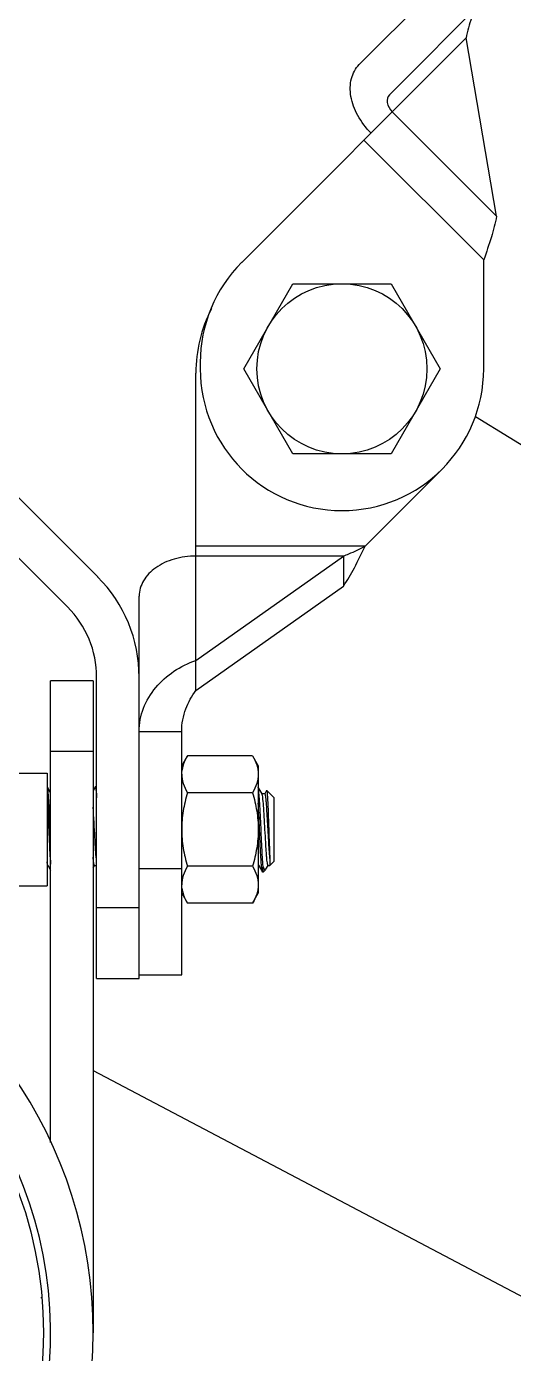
# Model space of a CAD drawing. Extents: x 1725261 to 1937680, y 860327 to 1571294.
# Drawn here: x 1847461 to 1848259, y 1247687 to 1249861 of the extents above; entities that cross this region are included whole.
import ezdxf

# ---------------------------------------------------------------- set-up
doc = ezdxf.new("R2010")
doc.units = 0
doc.header["$LTSCALE"] = 1000
doc.header["$MEASUREMENT"] = 0
doc.styles.get("Standard").update_dxf_attribs({"font": 'gbenor.shx', "bigfont": 'gbcbig.shx'})
doc.dimstyles.get("Standard").update_dxf_attribs({"dimtxt": 0.18, "dimasz": 0.18, "dimexe": 0.18, "dimexo": 0.0625, "dimgap": 0.09, "dimtad": 0, "dimtih": 1, "dimtoh": 1, "dimdec": 4, "dimzin": 0, "dimdsep": 46, "dimtxsty": 'Standard', "dimcen": 0.09, "dimadec": 0, "dimazin": 0, "dimtfac": 1, "dimtdec": 4, "dimtofl": 0, "dimtmove": 0, "dimatfit": 3, "dimfxl": 0, "dimtolj": 1, "dimtzin": 0, "dimarcsym": 0})

msp = doc.modelspace()

# ---------------------------------------------------------------- linework, layer by layer
at = {"linetype": 'Continuous'}
for p, q in [((1848006.4, 1249799.1), (1848176.8, 1249969.5)), ((1848055.7, 1249749.8), (1848226.1, 1249920.2)), ((1847813.8, 1249475), (1848181.5, 1249842.8)), ((1848231.6, 1249550.7), (1848181.5, 1249842.8)), ((1848231.6, 1249550.7), (1848060.5, 1249721.8)), ((1848014, 1249675.3), (1848210.4, 1249479)), ((1848210.4, 1249300.6), (1848210.4, 1249479)), ((1847817.1, 1249300.6), (1847897.6, 1249440)), ((1847897.6, 1249440), (1848058.5, 1249440)), ((1848058.5, 1249440), (1848139, 1249300.6)), ((1847745.7, 1249310.8), (1847745.7, 1249300.6)), ((1847897.6, 1249161.2), (1847817.1, 1249300.6)), ((1848139, 1249300.6), (1848058.5, 1249161.2)), ((1847738.5, 1248773.4), (1847738.5, 1249293.4)), ((1847281.4, 1249255.8), (1847577.6, 1248959.6)), ((1847528.3, 1248910.3), (1847232.1, 1249206.5)), ((1848058.5, 1249161.2), (1847897.6, 1249161.2)), ((1848016.2, 1249010.2), (1848142.3, 1249136.3)), ((1848016.2, 1249010.2), (1847738.5, 1249010.2)), ((1847980.5, 1248993.8), (1847738.5, 1248993.8)), ((1847738.5, 1248822.7), (1847980.5, 1248993.8)), ((1847980.5, 1248993.8), (1847980.5, 1248944.5)), ((1847738.5, 1248773.4), (1847980.5, 1248944.5)), ((1847645.6, 1248301.7), (1847645.6, 1248928.1)), ((1847500.4, 1248032.5), (1847500.4, 1248789.5)), ((1847570.1, 1248789.5), (1847500.4, 1248789.5)), ((1847570.1, 1248789.5), (1847570.1, 1247720.9)), ((1847575.9, 1248301.7), (1847575.9, 1248795.3)), ((1847645.6, 1248706.5), (1847715.3, 1248706.5)), ((1847715.3, 1248307.5), (1847715.3, 1248706.5)), ((1847570.1, 1248673.4), (1847500.4, 1248673.4)), ((1847715.3, 1248650.1), (1847724.6, 1248666.3)), ((1847831.4, 1248666.3), (1847724.6, 1248666.3)), ((1847831.4, 1248666.3), (1847840.8, 1248650.1)), ((1847840.8, 1248650.1), (1847840.8, 1248441.1)), ((1847149.6, 1248637.9), (1847494.6, 1248637.9)), ((1847494.6, 1248637.9), (1847494.6, 1248453.2)), ((1847495.1, 1248615.1), (1847494.8, 1248615.3)), ((1847500.4, 1248605.8), (1847495.1, 1248615.1)), ((1847573.3, 1248615.1), (1847570.1, 1248609.5)), ((1847573.3, 1248615.1), (1847573.6, 1248615.3)), ((1847576.1, 1248615.3), (1847573.6, 1248615.3)), ((1847576.1, 1248615.3), (1847573.6, 1248615.3)), ((1847831.4, 1248605.9), (1847724.6, 1248605.9)), ((1847847.1, 1248604), (1847840.8, 1248614.8)), ((1847851.8, 1248604.3), (1847846.7, 1248604.3)), ((1847854.6, 1248609.4), (1847851.7, 1248604.3)), ((1847854.6, 1248609.4), (1847854.8, 1248609.4)), ((1847866.3, 1248597.9), (1847854.8, 1248609.4)), ((1847866.3, 1248597.9), (1847866.3, 1248493.3)), ((1847859.9, 1248498.1), (1847859.9, 1248486.9)), ((1847494.6, 1248486.9), (1847496.1, 1248486.9)), ((1847495.7, 1248487.2), (1847500.4, 1248479.1)), ((1847570.1, 1248482.9), (1847572.5, 1248486.9)), ((1847572.3, 1248486.9), (1847575.9, 1248486.9)), ((1847645.6, 1248481.7), (1847715.3, 1248481.7)), ((1847831.4, 1248485.3), (1847724.6, 1248485.3)), ((1847840.8, 1248486.9), (1847841.6, 1248486.9)), ((1847841.3, 1248487.2), (1847841.2, 1248487.5)), ((1847841.3, 1248487.2), (1847847.7, 1248476.1)), ((1847848, 1248475.9), (1847847.7, 1248476.1)), ((1847848.9, 1248475.9), (1847848, 1248475.9)), ((1847848.9, 1248475.9), (1847848.9, 1248484.7)), ((1847852.8, 1248479.8), (1847848.9, 1248475.9)), ((1847852.8, 1248479.8), (1847853.4, 1248480.7)), ((1847853.4, 1248480.7), (1847857.1, 1248486.9)), ((1847856.9, 1248486.9), (1847859.9, 1248486.9)), ((1847866.3, 1248493.3), (1847859.9, 1248486.9)), ((1847040.8, 1248453.2), (1847494.6, 1248453.2)), ((1847715.3, 1248441.1), (1847724.6, 1248424.9)), ((1847831.4, 1248424.9), (1847840.8, 1248441.1)), ((1847575.9, 1248417.8), (1847645.6, 1248417.8)), ((1847831.4, 1248424.9), (1847724.6, 1248424.9)), ((1847575.9, 1248301.7), (1847645.6, 1248301.7)), ((1847645.6, 1248307.5), (1847715.3, 1248307.5)), ((1847484.6, 1247778.9), (1847485.6, 1247778.9))]:
    msp.add_line(p, q, dxfattribs=at)
for centre, radius in [((1847978, 1249300.6), 139.4), ((1846826.7, 1247720.9), 662.1)]:
    msp.add_circle(centre, radius, dxfattribs=at)
for centre, radius, start, end in [((1847978, 1249310.8), 232.3, 135, 180), ((1847970.9, 1249293.4), 232.3, 152.9997, 180), ((1847978, 1249300.6), 232.3, 180, 0), ((1847413.3, 1248795.3), 232.3, 0, 45), ((1847413.3, 1248795.3), 162.6, 0, 45), ((1847762.3, 1248636), 47, 172.5984, 173.3691), ((1847845.6, 1248489.2), 4.7, 198.4953, 200.8866), ((1847762.3, 1248455.2), 47, 186.6309, 187.4031), ((1846826.7, 1247720.9), 743.4, 290.3175, 69.6825), ((1846826.7, 1247720.9), 673.7, 109, 71)]:
    msp.add_arc(centre, radius, start, end, dxfattribs=at)
for points, knots in [([(1848212.3, 1249906.5), (1848203.5, 1249897.6), (1848189.7, 1249877.4), (1848183.3, 1249854), (1848181.5, 1249842.8)], [0, 0, 0, 0, 0.522516, 1, 1, 1, 1]), ([(1848025.7, 1249686.9), (1848017.2, 1249695.4), (1848003, 1249714), (1847991.2, 1249745.3), (1847991, 1249775.7), (1848000.2, 1249792.9), (1848006.4, 1249799.1)], [0, 0, 0, 0, 0.287971, 0.555344, 0.790532, 1, 1, 1, 1]), ([(1848055.7, 1249749.8), (1848052.5, 1249746.6), (1848050.5, 1249734.8), (1848056.5, 1249725.8), (1848060.5, 1249721.8)], [0, 0, 0, 0, 0.440241, 1, 1, 1, 1]), ([(1848231.6, 1249550.7), (1848229.5, 1249539.2), (1848222.8, 1249515.1), (1848214.7, 1249491.5), (1848210.4, 1249479)], [0, 0, 0, 0, 0.468219, 1, 1, 1, 1]), ([(1847738.5, 1248993.8), (1847726.6, 1248993.8), (1847703.3, 1248990.7), (1847672.9, 1248976.9), (1847651.3, 1248955.5), (1847645.6, 1248936.8), (1847645.6, 1248928.1)], [0, 0, 0, 0, 0.287969, 0.555344, 0.790533, 1, 1, 1, 1]), ([(1847980.5, 1248993.8), (1847983.5, 1248994.9), (1847995.7, 1248999.7), (1848007.4, 1249005.7), (1848016.2, 1249010.2)], [0, 0, 0, 0, 0.244001, 1, 1, 1, 1]), ([(1847980.5, 1248944.5), (1847987.2, 1248954.1), (1847999.4, 1248975.9), (1848010.4, 1248998.3), (1848016.2, 1249010.2)], [0, 0, 0, 0, 0.468219, 1, 1, 1, 1]), ([(1847645.6, 1248706.5), (1847645.6, 1248719.3), (1847650.7, 1248745.5), (1847678.2, 1248791), (1847713.5, 1248814), (1847738.5, 1248822.7)], [0, 0, 0, 0, 0.244342, 0.495326, 1, 1, 1, 1]), ([(1847715.3, 1248706.5), (1847715.3, 1248719), (1847719.9, 1248743.1), (1847731.9, 1248764.2), (1847738.5, 1248773.4)], [0, 0, 0, 0, 0.522516, 1, 1, 1, 1]), ([(1847724.6, 1248666.3), (1847723.5, 1248664.3), (1847719.4, 1248656.7), (1847716.5, 1248648.4), (1847715.7, 1248642)], [0, 0, 0, 0, 0.26074, 1, 1, 1, 1]), ([(1847831.4, 1248666.3), (1847834.2, 1248661.6), (1847838.8, 1248651.9), (1847840.8, 1248641.3), (1847840.8, 1248636.1)], [0, 0, 0, 0, 0.514931, 1, 1, 1, 1]), ([(1847715.3, 1248636.1), (1847715.3, 1248631), (1847717.2, 1248620.3), (1847721.9, 1248610.7), (1847724.6, 1248605.9)], [0, 0, 0, 0, 0.485069, 1, 1, 1, 1]), ([(1847840.8, 1248636.1), (1847840.8, 1248631), (1847838.8, 1248620.3), (1847834.2, 1248610.7), (1847831.4, 1248605.9)], [0, 0, 0, 0, 0.485069, 1, 1, 1, 1]), ([(1847500.4, 1248534.2), (1847500, 1248543.7), (1847499.1, 1248561.8), (1847498.1, 1248583.4), (1847497.1, 1248598.1), (1847496.6, 1248606.1), (1847495.8, 1248611.5), (1847495.5, 1248614.3), (1847495.1, 1248615.1)], [0, 0, 0, 0, 0.352979, 0.670269, 0.798336, 0.89849, 0.966549, 1, 1, 1, 1]), ([(1847573.6, 1248615.3), (1847573.6, 1248615.3), (1847573.8, 1248615.2), (1847573.9, 1248615), (1847573.9, 1248614.9)], [0, 0, 0, 0, 0.372755, 1, 1, 1, 1]), ([(1847573.9, 1248614.9), (1847573.9, 1248614.8), (1847574.1, 1248614.3), (1847574.3, 1248613.7), (1847574.4, 1248613.2)], [0, 0, 0, 0, 0.179445, 1, 1, 1, 1]), ([(1847574.4, 1248613.2), (1847574.5, 1248612.4), (1847575.3, 1248607.3), (1847575.6, 1248602.1), (1847575.9, 1248597.7)], [0, 0, 0, 0, 0.162909, 1, 1, 1, 1]), ([(1847724.6, 1248605.9), (1847721.8, 1248596.1), (1847717.1, 1248576.2), (1847715.3, 1248555.8), (1847715.3, 1248545.6)], [0, 0, 0, 0, 0.500104, 1, 1, 1, 1]), ([(1847831.4, 1248605.9), (1847834.3, 1248596.1), (1847839, 1248576.2), (1847840.8, 1248555.8), (1847840.8, 1248545.6)], [0, 0, 0, 0, 0.500104, 1, 1, 1, 1]), ([(1847848.9, 1248484.7), (1847847.9, 1248495.2), (1847847, 1248512.8), (1847845.8, 1248537.5), (1847844.9, 1248558.6), (1847843.9, 1248578.4), (1847843, 1248595.1), (1847841.9, 1248606.7), (1847841.5, 1248612.9), (1847840.8, 1248614.8)], [0, 0, 0, 0, 0.242677, 0.403766, 0.571084, 0.728325, 0.86011, 0.953625, 1, 1, 1, 1]), ([(1847847.4, 1248603.2), (1847847.3, 1248603.3), (1847847.2, 1248603.6), (1847847.1, 1248603.9), (1847847.1, 1248604)], [0, 0, 0, 0, 0.571751, 1, 1, 1, 1]), ([(1847856.9, 1248486.9), (1847856.5, 1248486.9), (1847856.1, 1248488.8), (1847855.6, 1248491.3), (1847855, 1248496.3), (1847854.5, 1248502.6), (1847853.9, 1248510.6), (1847853.1, 1248523.2), (1847852.1, 1248540.3), (1847851, 1248560.7), (1847850, 1248579.2), (1847848.7, 1248593.1), (1847848.1, 1248600.6), (1847847.4, 1248603.2)], [0, 0, 0, 0, 0.00993, 0.035692, 0.077147, 0.133012, 0.201431, 0.280113, 0.457397, 0.641103, 0.8066, 0.931746, 1, 1, 1, 1]), ([(1847859.9, 1248498.1), (1847859, 1248507.8), (1847858.1, 1248523.6), (1847856.9, 1248545.5), (1847855.9, 1248563.1), (1847855.1, 1248576.9), (1847854.4, 1248586.7), (1847853.9, 1248592.7), (1847853.4, 1248597.4), (1847852.9, 1248601.1), (1847852.5, 1248602.9), (1847852.1, 1248604.3), (1847851.8, 1248604.3)], [0, 0, 0, 0, 0.275467, 0.445769, 0.616141, 0.769932, 0.835819, 0.892144, 0.937558, 0.970974, 0.991706, 1, 1, 1, 1]), ([(1847854.8, 1248609.4), (1847855, 1248609.2), (1847855.1, 1248607.8), (1847855.5, 1248605.5), (1847855.7, 1248601.6), (1847856.2, 1248594.1), (1847856.7, 1248582), (1847857.3, 1248565.4), (1847857.9, 1248547.1), (1847858.7, 1248524.4), (1847859.3, 1248508.1), (1847859.9, 1248498.1)], [0, 0, 0, 0, 0.009691, 0.032013, 0.066681, 0.112991, 0.236161, 0.390242, 0.560502, 0.730169, 1, 1, 1, 1]), ([(1847494.6, 1248597.7), (1847495.2, 1248589.3), (1847496.4, 1248565.6), (1847498.1, 1248529.3), (1847499.4, 1248501.4), (1847500.4, 1248488.9)], [0, 0, 0, 0, 0.231876, 0.654001, 1, 1, 1, 1]), ([(1847575.9, 1248492.7), (1847575.2, 1248498.1), (1847574.3, 1248511.3), (1847572.5, 1248541.1), (1847571.3, 1248565.5), (1847570.1, 1248582.1)], [0, 0, 0, 0, 0.181921, 0.444719, 1, 1, 1, 1]), ([(1847847.3, 1248477.4), (1847846.9, 1248479.4), (1847846.3, 1248484.6), (1847845.1, 1248499.4), (1847843.9, 1248523.9), (1847842.5, 1248555.7), (1847841.4, 1248578), (1847840.8, 1248588.6)], [0, 0, 0, 0, 0.052851, 0.14115, 0.400167, 0.712507, 1, 1, 1, 1]), ([(1847715.3, 1248545.6), (1847715.3, 1248535.4), (1847717.1, 1248515), (1847721.8, 1248495.1), (1847724.6, 1248485.3)], [0, 0, 0, 0, 0.499896, 1, 1, 1, 1]), ([(1847840.8, 1248545.6), (1847840.8, 1248535.4), (1847839, 1248515), (1847834.3, 1248495.1), (1847831.4, 1248485.3)], [0, 0, 0, 0, 0.499896, 1, 1, 1, 1]), ([(1847572.3, 1248486.9), (1847572, 1248486.9), (1847571.6, 1248488.5), (1847571.1, 1248490.7), (1847570.6, 1248495), (1847570.3, 1248498.2), (1847570.1, 1248500.1)], [0, 0, 0, 0, 0.07557, 0.268534, 0.579327, 1, 1, 1, 1]), ([(1847495.4, 1248488.1), (1847495.3, 1248488.3), (1847495, 1248489.9), (1847494.8, 1248491.4), (1847494.6, 1248492.7)], [0, 0, 0, 0, 0.181659, 1, 1, 1, 1]), ([(1847495.7, 1248487.2), (1847495.7, 1248487.3), (1847495.6, 1248487.6), (1847495.5, 1248487.9), (1847495.4, 1248488.1)], [0, 0, 0, 0, 0.424647, 1, 1, 1, 1]), ([(1847724.6, 1248485.3), (1847721.9, 1248480.5), (1847717.2, 1248470.9), (1847715.3, 1248460.2), (1847715.3, 1248455.1)], [0, 0, 0, 0, 0.514931, 1, 1, 1, 1]), ([(1847831.4, 1248485.3), (1847834.2, 1248480.5), (1847838.8, 1248470.9), (1847840.8, 1248460.2), (1847840.8, 1248455.1)], [0, 0, 0, 0, 0.514931, 1, 1, 1, 1]), ([(1847848.9, 1248484.7), (1847849.2, 1248483.8), (1847849.7, 1248482.1), (1847850.5, 1248480.3), (1847851.7, 1248479.1), (1847852.5, 1248479.5), (1847852.8, 1248479.8)], [0, 0, 0, 0, 0.409984, 0.688664, 0.852512, 1, 1, 1, 1]), ([(1847840.8, 1248455.1), (1847840.8, 1248449.9), (1847838.8, 1248439.3), (1847834.2, 1248429.6), (1847831.4, 1248424.9)], [0, 0, 0, 0, 0.485069, 1, 1, 1, 1]), ([(1847715.7, 1248449.2), (1847716, 1248447.1), (1847717.7, 1248438.6), (1847721.4, 1248430.6), (1847724.6, 1248424.9)], [0, 0, 0, 0, 0.241319, 1, 1, 1, 1])]:
    msp.add_open_spline(points, degree=3, knots=knots, dxfattribs=at)
for points in [[(1847841.1, 1248487.7), (1847841, 1248488.2), (1847840.9, 1248488.6), (1847840.8, 1248489)], [(1847847.7, 1248476.1), (1847847.5, 1248476.5), (1847847.4, 1248477), (1847847.3, 1248477.4)]]:
    msp.add_open_spline(points, degree=3, dxfattribs=at)

# ---------------------------------------------------------------- leaders
for points in [[(1848196.7, 1249222.2), (1848973.4, 1248748.5)], [(1847570.1, 1248150.5), (1848361.5, 1247733.7)]]:
    msp.add_leader(points, dimstyle='Standard', override={"dimgap": 20, "dimtad": 0})

doc.saveas('drawing.dxf')
